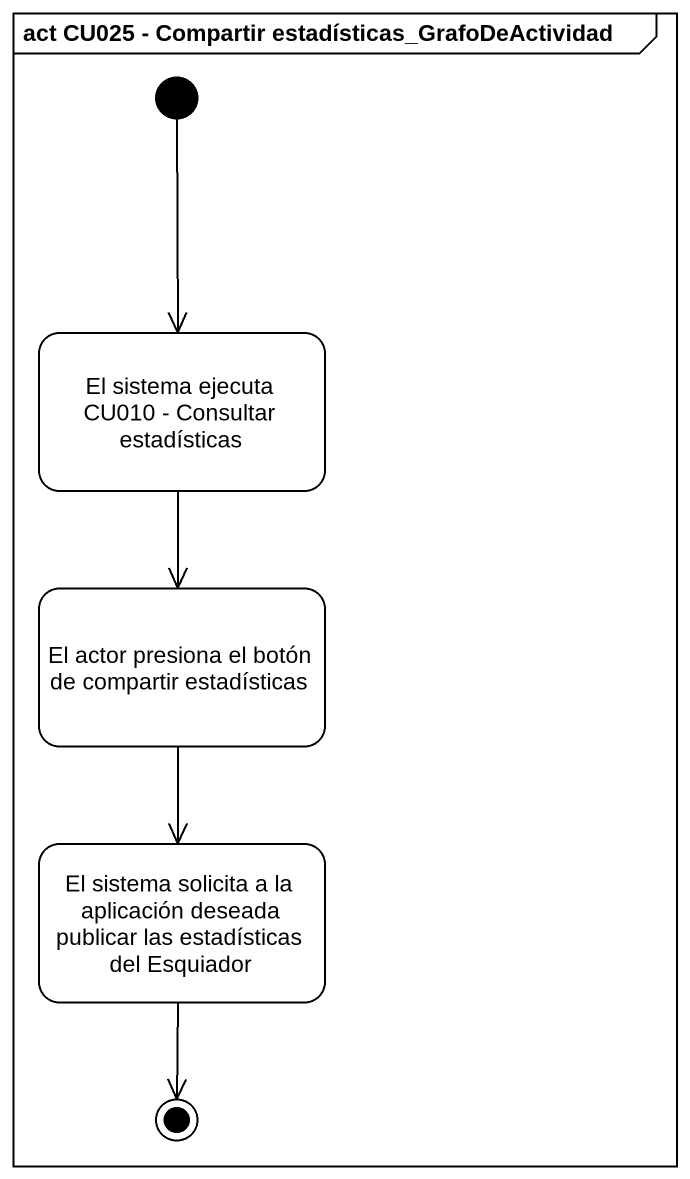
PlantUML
@startuml
mainframe act CU025 - Compartir estadísticas_GrafoDeActividad
hide empty description
state "El sistema ejecuta CU010 - Consultar estadísticas" as El_sistema_ejecuta_CU010
state "El actor presiona el botón de compartir estadísticas" as El_actor_presiona_el_botón
state "El sistema solicita a la aplicación deseada publicar las estadísticas del Esquiador" as El_sistema_solicita_a_la
[*] --> El_sistema_ejecuta_CU010
El_sistema_ejecuta_CU010 --> El_actor_presiona_el_botón
El_actor_presiona_el_botón --> El_sistema_solicita_a_la
El_sistema_solicita_a_la --> [*]
@enduml
